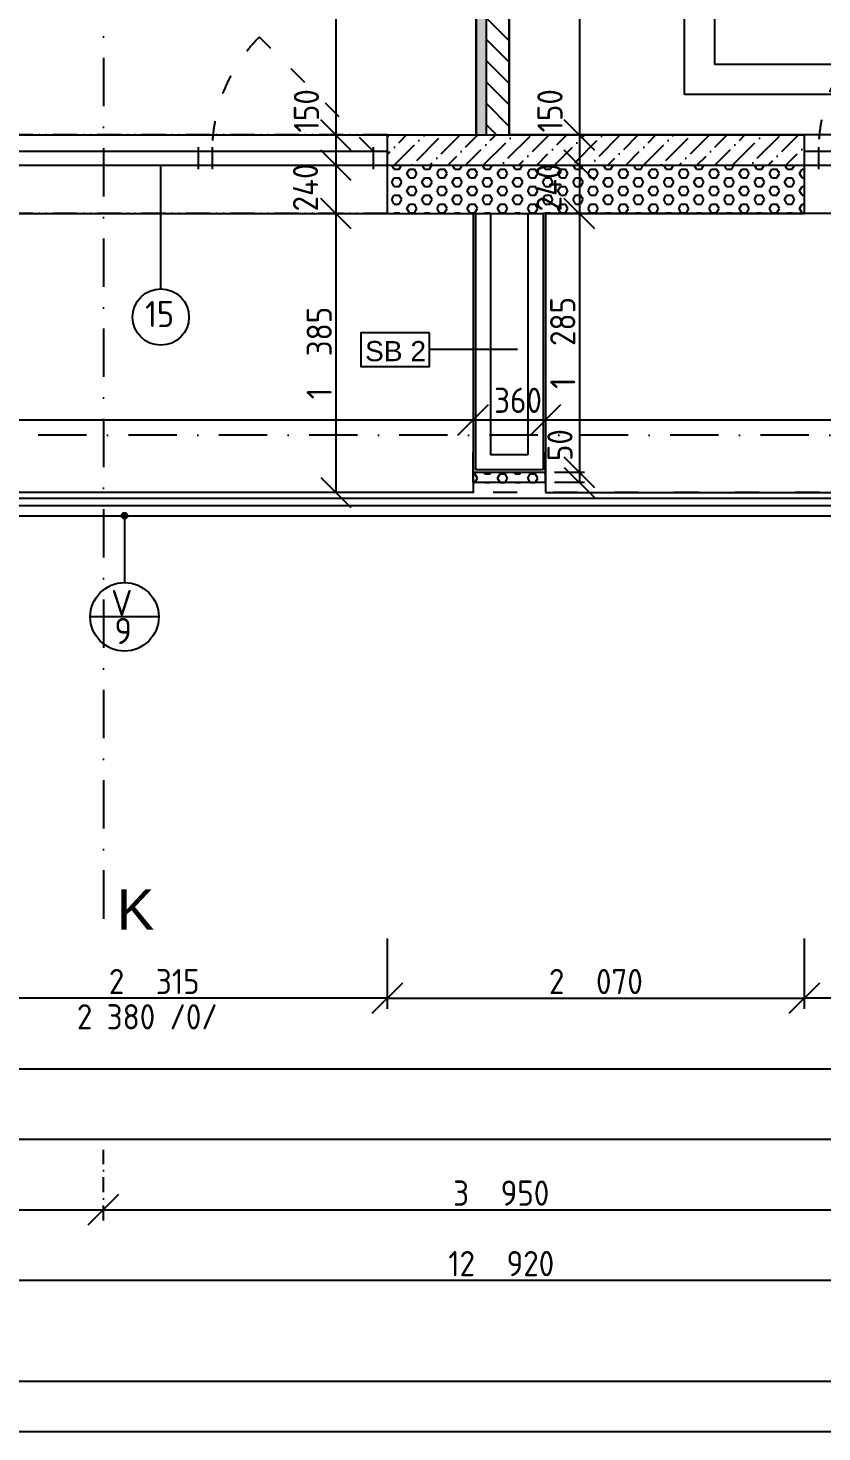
# Model space of a CAD drawing. Extents: x 4511820 to 5180432, y -1526536 to -944957.
# Drawn here: x 5031732 to 5035673, y -1087241 to -1080273 of the extents above; entities that cross this region are included whole.
import ezdxf

# ---------------------------------------------------------------- set-up
doc = ezdxf.new("R2010")
doc.units = 0
doc.header["$MEASUREMENT"] = 0
for name, pattern in [('ACAD_ISO03W100', [30, 12, -18]), ('ACAD_ISO12W100', [22, 12, -3, 0.5, -3, 0.5, -3]), ('BODKOCIARKOVANA_3', [5.6, 3, -1.3, 0, -1.3])]:
    doc.linetypes.add(name, pattern=pattern)
doc.layers.get('0').update_dxf_attribs({"linetype": 'CONTINUOUS'})
doc.layers.get('Defpoints').update_dxf_attribs({"color": 61, "linetype": 'CONTINUOUS'})
for name, color, linetype in [('KÓTY', 4, 'CONTINUOUS'), ('MÚRY', 1, 'CONTINUOUS'), ('OKNÁ', 143, 'CONTINUOUS'), ('osi', 253, 'CONTINUOUS'), ('Plochy', 41, 'CONTINUOUS'), ('POZEMOK', 7, 'CONTINUOUS'), ('TENKÁ', 7, 'CONTINUOUS'), ('ZARIADENIE', 47, 'CONTINUOUS'), ('ŠRAFY', 82, 'CONTINUOUS')]:
    doc.layers.add(name, color=color, linetype=linetype)
doc.styles.add('ARIAL', font='arial.ttf')
doc.styles.add('styl1', font='arial.ttf')
doc.styles.add('STYLE1', font='isocp.shx')
doc.dimstyles.new('STANDARD-50', dxfattribs={"dimtxt": 125, "dimasz": 150, "dimexe": 10, "dimexo": 200, "dimgap": 20, "dimtad": 1, "dimdsep": 46, "dimlunit": 6, "dimtxsty": 'STYLE1', "dimblk1": 'OBLIQUE', "dimblk2": 'OBLIQUE', "dimsah": 1, "dimcen": 2.5, "dimse1": 1, "dimse2": 1, "dimadec": 0, "dimazin": 0, "dimtfac": 1, "dimtmove": 1, "dimatfit": 3, "dimldrblk": 'OBLIQUE', "dimfxl": 1, "dimtolj": 1, "dimtzin": 0, "dimarcsym": 0})

# ---------------------------------------------------------------- blocks, each defined once
blk = doc.blocks.new('_OBLIQUE')
at = {"color": 0, "linetype": 'ByBlock'}
blk.add_line((-0.5, -0.5), (0.5, 0.5), dxfattribs=at)
blk = doc.blocks.new('*D13164')
at = {"layer": 'Defpoints', "color": 0}
for p in [(5035586, -1080953.2), (5036536, -1080998.2), (5035586, -1085087.9)]:
    blk.add_point(p, dxfattribs=at)
at = {"layer": 'KÓTY', "color": 0, "lineweight": -2}
blk.add_line((5036536, -1085087.9), (5035586, -1085087.9), dxfattribs=at)
at = {"layer": 'KÓTY', "color": 0, "linetype": 'ByBlock', "lineweight": -2, "xscale": 150, "yscale": 150, "zscale": 150, "rotation": 180}
blk.add_blockref('_OBLIQUE', (5035586, -1085087.9), dxfattribs=at)
at = {"layer": 'KÓTY', "color": 0, "linetype": 'ByBlock', "lineweight": -2, "xscale": 150, "yscale": 150, "zscale": 150}
blk.add_blockref('_OBLIQUE', (5036536, -1085087.9), dxfattribs=at)
at = {"layer": 'KÓTY', "color": 0, "insert": (5036061, -1085005.4), "char_height": 125, "attachment_point": 5, "style": 'STYLE1'}
blk.add_mtext('\\A1;950', dxfattribs=at)
blk = doc.blocks.new('*D13165')
at = {"layer": 'Defpoints', "color": 0}
for p in [(5033516, -1080953.2), (5035586, -1080953.2), (5035586, -1085087.9)]:
    blk.add_point(p, dxfattribs=at)
at = {"layer": 'KÓTY', "color": 0, "lineweight": -2}
blk.add_line((5033516, -1085087.9), (5035586, -1085087.9), dxfattribs=at)
at = {"layer": 'KÓTY', "color": 0, "linetype": 'ByBlock', "lineweight": -2, "xscale": 150, "yscale": 150, "zscale": 150, "rotation": 180}
blk.add_blockref('_OBLIQUE', (5033516, -1085087.9), dxfattribs=at)
at = {"layer": 'KÓTY', "color": 0, "linetype": 'ByBlock', "lineweight": -2, "xscale": 150, "yscale": 150, "zscale": 150}
blk.add_blockref('_OBLIQUE', (5035586, -1085087.9), dxfattribs=at)
at = {"layer": 'KÓTY', "color": 0, "insert": (5034551, -1085005.3), "char_height": 125, "attachment_point": 5, "style": 'STYLE1'}
blk.add_mtext('\\A1;2ﾠ070', dxfattribs=at)
blk = doc.blocks.new('*D13166')
at = {"layer": 'Defpoints', "color": 0}
for p in [(5031201, -1080953.2), (5033516, -1080998.2), (5031201, -1085087.9)]:
    blk.add_point(p, dxfattribs=at)
at = {"layer": 'KÓTY', "color": 0, "lineweight": -2}
blk.add_line((5033516, -1085087.9), (5031201, -1085087.9), dxfattribs=at)
at = {"layer": 'KÓTY', "color": 0, "linetype": 'ByBlock', "lineweight": -2, "xscale": 150, "yscale": 150, "zscale": 150, "rotation": 180}
blk.add_blockref('_OBLIQUE', (5031201, -1085087.9), dxfattribs=at)
at = {"layer": 'KÓTY', "color": 0, "linetype": 'ByBlock', "lineweight": -2, "xscale": 150, "yscale": 150, "zscale": 150}
blk.add_blockref('_OBLIQUE', (5033516, -1085087.9), dxfattribs=at)
at = {"layer": 'KÓTY', "color": 0, "insert": (5032358.5, -1085005.3), "char_height": 125, "attachment_point": 5, "style": 'STYLE1'}
blk.add_mtext('\\A1;2ﾠ315', dxfattribs=at)
blk = doc.blocks.new('*D13179')
at = {"layer": 'Defpoints', "color": 0}
for p in [(5027471, -1082293.2), (5032106, -1082293.2), (5032106, -1086137.9)]:
    blk.add_point(p, dxfattribs=at)
at = {"layer": 'KÓTY', "color": 0, "lineweight": -2}
blk.add_line((5027471, -1086137.9), (5032106, -1086137.9), dxfattribs=at)
at = {"layer": 'KÓTY', "color": 0, "linetype": 'ByBlock', "lineweight": -2, "xscale": 150, "yscale": 150, "zscale": 150, "rotation": 180}
blk.add_blockref('_OBLIQUE', (5027471, -1086137.9), dxfattribs=at)
at = {"layer": 'KÓTY', "color": 0, "linetype": 'ByBlock', "lineweight": -2, "xscale": 150, "yscale": 150, "zscale": 150}
blk.add_blockref('_OBLIQUE', (5032106, -1086137.9), dxfattribs=at)
at = {"layer": 'KÓTY', "color": 0, "insert": (5029788.5, -1086055.3), "char_height": 125, "attachment_point": 5, "style": 'STYLE1'}
blk.add_mtext('\\A1;4ﾠ635', dxfattribs=at)
blk = doc.blocks.new('*D13180')
at = {"layer": 'Defpoints', "color": 0}
for p in [(5032106, -1082293.2), (5036056, -1082293.2), (5036056, -1086137.9)]:
    blk.add_point(p, dxfattribs=at)
at = {"layer": 'KÓTY', "color": 0, "lineweight": -2}
blk.add_line((5032106, -1086137.9), (5036056, -1086137.9), dxfattribs=at)
at = {"layer": 'KÓTY', "color": 0, "linetype": 'ByBlock', "lineweight": -2, "xscale": 150, "yscale": 150, "zscale": 150, "rotation": 180}
blk.add_blockref('_OBLIQUE', (5032106, -1086137.9), dxfattribs=at)
at = {"layer": 'KÓTY', "color": 0, "linetype": 'ByBlock', "lineweight": -2, "xscale": 150, "yscale": 150, "zscale": 150}
blk.add_blockref('_OBLIQUE', (5036056, -1086137.9), dxfattribs=at)
at = {"layer": 'KÓTY', "color": 0, "insert": (5034081, -1086055.3), "char_height": 125, "attachment_point": 5, "style": 'STYLE1'}
blk.add_mtext('\\A1;3ﾠ950', dxfattribs=at)
blk = doc.blocks.new('*D13196')
at = {"layer": 'Defpoints', "color": 0}
for p in [(5040541, -1080803.2), (5027621, -1082038.2), (5040541, -1086487.9)]:
    blk.add_point(p, dxfattribs=at)
at = {"layer": 'KÓTY', "color": 0, "lineweight": -2}
blk.add_line((5027621, -1086487.9), (5040541, -1086487.9), dxfattribs=at)
at = {"layer": 'KÓTY', "color": 0, "linetype": 'ByBlock', "lineweight": -2, "xscale": 150, "yscale": 150, "zscale": 150, "rotation": 180}
blk.add_blockref('_OBLIQUE', (5027621, -1086487.9), dxfattribs=at)
at = {"layer": 'KÓTY', "color": 0, "linetype": 'ByBlock', "lineweight": -2, "xscale": 150, "yscale": 150, "zscale": 150}
blk.add_blockref('_OBLIQUE', (5040541, -1086487.9), dxfattribs=at)
at = {"layer": 'KÓTY', "color": 0, "insert": (5034081, -1086405.3), "char_height": 125, "attachment_point": 5, "style": 'STYLE1'}
blk.add_mtext('\\A1;12ﾠ920', dxfattribs=at)
blk = doc.blocks.new('*D13199')
at = {"layer": 'Defpoints', "color": 0}
for p in [(5007451, -1082293.2), (5040921, -1082358.2), (5040921, -1085437.9)]:
    blk.add_point(p, dxfattribs=at)
at = {"layer": 'KÓTY', "color": 0, "lineweight": -2}
blk.add_line((5007451, -1085437.9), (5040921, -1085437.9), dxfattribs=at)
at = {"layer": 'KÓTY', "color": 0, "linetype": 'ByBlock', "lineweight": -2, "xscale": 150, "yscale": 150, "zscale": 150, "rotation": 180}
blk.add_blockref('_OBLIQUE', (5007451, -1085437.9), dxfattribs=at)
at = {"layer": 'KÓTY', "color": 0, "linetype": 'ByBlock', "lineweight": -2, "xscale": 150, "yscale": 150, "zscale": 150}
blk.add_blockref('_OBLIQUE', (5040921, -1085437.9), dxfattribs=at)
at = {"layer": 'KÓTY', "color": 0, "insert": (5024186, -1085355.3), "char_height": 125, "attachment_point": 5, "style": 'STYLE1'}
blk.add_mtext('\\A1;33ﾠ470', dxfattribs=at)
blk = doc.blocks.new('*D13200')
at = {"layer": 'Defpoints', "color": 0}
for p in [(4981761, -1079768.2), (5040921, -1079768.2), (5040921, -1085787.9)]:
    blk.add_point(p, dxfattribs=at)
at = {"layer": 'KÓTY', "color": 0, "lineweight": -2}
blk.add_line((4981761, -1085787.9), (5040921, -1085787.9), dxfattribs=at)
at = {"layer": 'KÓTY', "color": 0, "linetype": 'ByBlock', "lineweight": -2, "xscale": 150, "yscale": 150, "zscale": 150, "rotation": 180}
blk.add_blockref('_OBLIQUE', (4981761, -1085787.9), dxfattribs=at)
at = {"layer": 'KÓTY', "color": 0, "linetype": 'ByBlock', "lineweight": -2, "xscale": 150, "yscale": 150, "zscale": 150}
blk.add_blockref('_OBLIQUE', (5040921, -1085787.9), dxfattribs=at)
at = {"layer": 'KÓTY', "color": 0, "insert": (5011341, -1085705.3), "char_height": 125, "attachment_point": 5, "style": 'STYLE1'}
blk.add_mtext('\\A1;59ﾠ160', dxfattribs=at)
blk = doc.blocks.new('sedacka rok 5')
at = {"layer": 'ZARIADENIE', "color": 30, "ltscale": 0.25}
for p, q in [((4452479, -1340180.2), (4452479, -1342480.2)), ((4452479, -1340180.2), (4453379, -1340180.2)), ((4453379, -1343380.2), (4453379, -1340180.2)), ((4452479, -1340330.2), (4453229, -1340330.2)), ((4453229, -1343230.2), (4453229, -1340330.2)), ((4452479, -1341013.5), (4453229, -1341013.5)), ((4452479, -1341746.9), (4453229, -1341746.9)), ((4450879, -1342480.2), (4452479, -1342480.2)), ((4450879, -1343380.2), (4450879, -1342480.2)), ((4451029, -1343230.2), (4451029, -1342480.2)), ((4451754, -1342480.2), (4451754, -1343230.2)), ((4452479, -1342480.2), (4453229, -1342480.2)), ((4452479, -1342480.2), (4452479, -1343230.2)), ((4453229, -1343230.2), (4451029, -1343230.2)), ((4453379, -1343380.2), (4450879, -1343380.2))]:
    blk.add_line(p, q, dxfattribs=at)
blk = doc.blocks.new('*D20429')
at = {"layer": 'Defpoints', "color": 0}
for p in [(5040461, -1082218), (5034301, -1082313.2), (5040461, -1082313.2)]:
    blk.add_point(p, dxfattribs=at)
at = {"layer": 'KÓTY', "color": 0, "lineweight": -2}
blk.add_line((5034301, -1082218), (5040461, -1082218), dxfattribs=at)
at = {"layer": 'KÓTY', "color": 0, "linetype": 'ByBlock', "lineweight": -2, "xscale": 150, "yscale": 150, "zscale": 150, "rotation": 180}
blk.add_blockref('_OBLIQUE', (5034301, -1082218), dxfattribs=at)
at = {"layer": 'KÓTY', "color": 0, "linetype": 'ByBlock', "lineweight": -2, "xscale": 150, "yscale": 150, "zscale": 150}
blk.add_blockref('_OBLIQUE', (5040461, -1082218), dxfattribs=at)
at = {"layer": 'KÓTY', "color": 0, "insert": (5037381, -1082135.4), "char_height": 125, "attachment_point": 5, "style": 'STYLE1'}
blk.add_mtext('\\A1;6ﾠ160', dxfattribs=at)
blk = doc.blocks.new('*D20436')
at = {"layer": 'Defpoints', "color": 0}
for p in [(5033941, -1082218), (5034301, -1082218), (5034301, -1082218)]:
    blk.add_point(p, dxfattribs=at)
at = {"layer": 'KÓTY', "color": 0, "lineweight": -2}
blk.add_line((5033941, -1082218), (5034301, -1082218), dxfattribs=at)
at = {"layer": 'KÓTY', "color": 0, "linetype": 'ByBlock', "lineweight": -2, "xscale": 150, "yscale": 150, "zscale": 150, "rotation": 180}
blk.add_blockref('_OBLIQUE', (5033941, -1082218), dxfattribs=at)
at = {"layer": 'KÓTY', "color": 0, "linetype": 'ByBlock', "lineweight": -2, "xscale": 150, "yscale": 150, "zscale": 150}
blk.add_blockref('_OBLIQUE', (5034301, -1082218), dxfattribs=at)
at = {"layer": 'KÓTY', "color": 0, "insert": (5034164.5, -1082120.5), "char_height": 125, "attachment_point": 5, "style": 'STYLE1'}
blk.add_mtext('\\A1;360', dxfattribs=at)
blk = doc.blocks.new('*D20437')
at = {"layer": 'Defpoints', "color": 0}
for p in [(5027781, -1081193.2), (5033941, -1081193.2), (5033941, -1082218)]:
    blk.add_point(p, dxfattribs=at)
at = {"layer": 'KÓTY', "color": 0, "lineweight": -2}
blk.add_line((5027781, -1082218), (5033941, -1082218), dxfattribs=at)
at = {"layer": 'KÓTY', "color": 0, "linetype": 'ByBlock', "lineweight": -2, "xscale": 150, "yscale": 150, "zscale": 150, "rotation": 180}
blk.add_blockref('_OBLIQUE', (5027781, -1082218), dxfattribs=at)
at = {"layer": 'KÓTY', "color": 0, "linetype": 'ByBlock', "lineweight": -2, "xscale": 150, "yscale": 150, "zscale": 150}
blk.add_blockref('_OBLIQUE', (5033941, -1082218), dxfattribs=at)
at = {"layer": 'KÓTY', "color": 0, "insert": (5030861, -1082135.4), "char_height": 125, "attachment_point": 5, "style": 'STYLE1'}
blk.add_mtext('\\A1;6ﾠ160', dxfattribs=at)
blk = doc.blocks.new('*D20490')
at = {"layer": 'Defpoints', "color": 0}
for p in [(5034208, -1075728.2), (5034208, -1080803.2), (5034469, -1080803.2)]:
    blk.add_point(p, dxfattribs=at)
at = {"layer": 'KÓTY', "color": 0, "lineweight": -2}
blk.add_line((5034469, -1075728.2), (5034469, -1080803.2), dxfattribs=at)
at = {"layer": 'KÓTY', "color": 0, "linetype": 'ByBlock', "lineweight": -2, "xscale": 150, "yscale": 150, "zscale": 150}
for p, rotation in [((5034469, -1075728.2), 90), ((5034469, -1080803.2), 270)]:
    blk.add_blockref('_OBLIQUE', p, dxfattribs=dict(at, rotation=rotation))
at = {"layer": 'KÓTY', "color": 0, "insert": (5034386.5, -1078265.7), "char_height": 125, "attachment_point": 5, "rotation": 90, "style": 'STYLE1'}
blk.add_mtext('\\A1;5ﾠ075', dxfattribs=at)
blk = doc.blocks.new('*D20513')
at = {"layer": 'Defpoints', "color": 0}
for p in [(5032373.5, -1075728.2), (5032358.5, -1080803.2), (5033260, -1080803.2)]:
    blk.add_point(p, dxfattribs=at)
at = {"layer": 'KÓTY', "color": 0, "lineweight": -2}
blk.add_line((5033260, -1075728.2), (5033260, -1080803.2), dxfattribs=at)
at = {"layer": 'KÓTY', "color": 0, "linetype": 'ByBlock', "lineweight": -2, "xscale": 150, "yscale": 150, "zscale": 150}
for p, rotation in [((5033260, -1075728.2), 90), ((5033260, -1080803.2), 270)]:
    blk.add_blockref('_OBLIQUE', p, dxfattribs=dict(at, rotation=rotation))
at = {"layer": 'KÓTY', "color": 0, "insert": (5033177.5, -1078265.7), "char_height": 125, "attachment_point": 5, "rotation": 90, "style": 'STYLE1'}
blk.add_mtext('\\A1;5ﾠ075', dxfattribs=at)
blk = doc.blocks.new('*D20514')
at = {"layer": 'Defpoints', "color": 0}
for p in [(5033864.5, -1080803.2), (5033260, -1080953.2), (5033864.5, -1080953.2)]:
    blk.add_point(p, dxfattribs=at)
at = {"layer": 'KÓTY', "color": 0, "lineweight": -2}
blk.add_line((5033260, -1080803.2), (5033260, -1080953.2), dxfattribs=at)
at = {"layer": 'KÓTY', "color": 0, "linetype": 'ByBlock', "lineweight": -2, "xscale": 150, "yscale": 150, "zscale": 150}
for p, rotation in [((5033260, -1080803.2), 90), ((5033260, -1080953.2), 270)]:
    blk.add_blockref('_OBLIQUE', p, dxfattribs=dict(at, rotation=rotation))
at = {"layer": 'KÓTY', "color": 0, "insert": (5033114, -1080683.5), "char_height": 125, "attachment_point": 5, "rotation": 90, "style": 'STYLE1'}
blk.add_mtext('\\A1;150', dxfattribs=at)
blk = doc.blocks.new('*D20515')
at = {"layer": 'Defpoints', "color": 0}
for p in [(5033864.5, -1080953.2), (5033260, -1081193.2), (5033864.5, -1081193.2)]:
    blk.add_point(p, dxfattribs=at)
at = {"layer": 'KÓTY', "color": 0, "lineweight": -2}
blk.add_line((5033260, -1080953.2), (5033260, -1081193.2), dxfattribs=at)
at = {"layer": 'KÓTY', "color": 0, "linetype": 'ByBlock', "lineweight": -2, "xscale": 150, "yscale": 150, "zscale": 150}
for p, rotation in [((5033260, -1080953.2), 90), ((5033260, -1081193.2), 270)]:
    blk.add_blockref('_OBLIQUE', p, dxfattribs=dict(at, rotation=rotation))
at = {"layer": 'KÓTY', "color": 0, "insert": (5033109.5, -1081064), "char_height": 125, "attachment_point": 5, "rotation": 90, "style": 'STYLE1'}
blk.add_mtext('\\A1;240', dxfattribs=at)
blk = doc.blocks.new('*D20516')
at = {"layer": 'Defpoints', "color": 0}
for p in [(5034159.5, -1081193.2), (5033260, -1082578.2), (5034159.5, -1082578.2)]:
    blk.add_point(p, dxfattribs=at)
at = {"layer": 'KÓTY', "color": 0, "lineweight": -2}
blk.add_line((5033260, -1081193.2), (5033260, -1082578.2), dxfattribs=at)
at = {"layer": 'KÓTY', "color": 0, "linetype": 'ByBlock', "lineweight": -2, "xscale": 150, "yscale": 150, "zscale": 150}
for p, rotation in [((5033260, -1081193.2), 90), ((5033260, -1082578.2), 270)]:
    blk.add_blockref('_OBLIQUE', p, dxfattribs=dict(at, rotation=rotation))
at = {"layer": 'KÓTY', "color": 0, "insert": (5033177.5, -1081885.7), "char_height": 125, "attachment_point": 5, "rotation": 90, "style": 'STYLE1'}
blk.add_mtext('\\A1;1ﾠ385', dxfattribs=at)
blk = doc.blocks.new('*D48031')
at = {"layer": 'Defpoints', "color": 0}
for p in [(5034301, -1081193.2), (5034301, -1082478.2), (5034469, -1082478.2)]:
    blk.add_point(p, dxfattribs=at)
at = {"layer": 'KÓTY', "color": 0, "lineweight": -2}
blk.add_line((5034469, -1081193.2), (5034469, -1082478.2), dxfattribs=at)
at = {"layer": 'KÓTY', "color": 0, "linetype": 'ByBlock', "lineweight": -2, "xscale": 150, "yscale": 150, "zscale": 150}
for p, rotation in [((5034469, -1081193.2), 90), ((5034469, -1082478.2), 270)]:
    blk.add_blockref('_OBLIQUE', p, dxfattribs=dict(at, rotation=rotation))
at = {"layer": 'KÓTY', "color": 0, "insert": (5034386.5, -1081835.7), "char_height": 125, "attachment_point": 5, "rotation": 90, "style": 'STYLE1'}
blk.add_mtext('\\A1;1ﾠ285', dxfattribs=at)
blk = doc.blocks.new('*D48032')
at = {"layer": 'Defpoints', "color": 0}
for p in [(5034301, -1082478.2), (5034301, -1082528.2), (5034469, -1082528.2)]:
    blk.add_point(p, dxfattribs=at)
at = {"layer": 'KÓTY', "color": 0, "lineweight": -2}
blk.add_line((5034469, -1082478.2), (5034469, -1082528.2), dxfattribs=at)
at = {"layer": 'KÓTY', "color": 0, "linetype": 'ByBlock', "lineweight": -2, "xscale": 150, "yscale": 150, "zscale": 150}
for p, rotation in [((5034469, -1082478.2), 90), ((5034469, -1082528.2), 270)]:
    blk.add_blockref('_OBLIQUE', p, dxfattribs=dict(at, rotation=rotation))
at = {"layer": 'KÓTY', "color": 0, "insert": (5034372.5, -1082343), "char_height": 125, "attachment_point": 5, "rotation": 90, "style": 'STYLE1'}
blk.add_mtext('\\A1;50', dxfattribs=at)
blk = doc.blocks.new('*D48033')
at = {"layer": 'Defpoints', "color": 0}
for p in [(5035073.5, -1080803.2), (5034469, -1080953.2), (5035073.5, -1080953.2)]:
    blk.add_point(p, dxfattribs=at)
at = {"layer": 'KÓTY', "color": 0, "lineweight": -2}
blk.add_line((5034469, -1080803.2), (5034469, -1080953.2), dxfattribs=at)
at = {"layer": 'KÓTY', "color": 0, "linetype": 'ByBlock', "lineweight": -2, "xscale": 150, "yscale": 150, "zscale": 150}
for p, rotation in [((5034469, -1080803.2), 90), ((5034469, -1080953.2), 270)]:
    blk.add_blockref('_OBLIQUE', p, dxfattribs=dict(at, rotation=rotation))
at = {"layer": 'KÓTY', "color": 0, "insert": (5034323, -1080683.5), "char_height": 125, "attachment_point": 5, "rotation": 90, "style": 'STYLE1'}
blk.add_mtext('\\A1;150', dxfattribs=at)
blk = doc.blocks.new('*D48034')
at = {"layer": 'Defpoints', "color": 0}
for p in [(5035073.5, -1080953.2), (5034469, -1081193.2), (5035073.5, -1081193.2)]:
    blk.add_point(p, dxfattribs=at)
at = {"layer": 'KÓTY', "color": 0, "lineweight": -2}
blk.add_line((5034469, -1080953.2), (5034469, -1081193.2), dxfattribs=at)
at = {"layer": 'KÓTY', "color": 0, "linetype": 'ByBlock', "lineweight": -2, "xscale": 150, "yscale": 150, "zscale": 150}
for p, rotation in [((5034469, -1080953.2), 90), ((5034469, -1081193.2), 270)]:
    blk.add_blockref('_OBLIQUE', p, dxfattribs=dict(at, rotation=rotation))
at = {"layer": 'KÓTY', "color": 0, "insert": (5034318.5, -1081064), "char_height": 125, "attachment_point": 5, "rotation": 90, "style": 'STYLE1'}
blk.add_mtext('\\A1;240', dxfattribs=at)

msp = doc.modelspace()

# ---------------------------------------------------------------- hatches: boundary and pattern name
at = {"layer": 'TENKÁ'}
h = msp.add_hatch(color=256, dxfattribs=at)
h.dxf.hatch_style = 1
h.paths.add_polyline_path([(5032211, -1082708.172, 2.41421356), (5032196, -1082693.172, 0.41421356)])
at = {"layer": 'ŠRAFY'}
h = msp.add_hatch(dxfattribs=at)
h.set_pattern_fill('DOTS', color=256, scale=250, angle=90)
h.set_pattern_definition([(90, (-71441.844, -23850), (-15.625, 7.8125), [0, -15.625])])
h.paths.add_polyline_path([(5033956, -1075728.172), (5033956, -1080803.172), (5034006, -1080803.172), (5034006, -1075728.172)])
at = {"layer": 'ŠRAFY', "ltscale": 0.25}
h = msp.add_hatch(dxfattribs=at)
h.set_pattern_fill('ANSI31', color=256, scale=600, angle=90, style=0)
h.set_pattern_definition([(135, (-3027222.4, 552769.84), (-53.0330086, -53.0330086), [])])
h.paths.add_polyline_path([(5034006, -1075728.172), (5034006, -1080803.172), (5034121, -1080803.172), (5034121, -1075728.172)])
at = {"layer": 'ŠRAFY'}
h = msp.add_hatch(dxfattribs=at)
h.set_pattern_fill('ANSI36', color=256, scale=500, angle=360)
h.set_pattern_definition([(45, (524430.31, 388691.69), (33.1456304, 121.533978), [156.25, -31.25, 0, -31.25])])
h.paths.add_polyline_path([(5034006, -1080803.172), (5033956, -1080803.172), (5033516, -1080803.172), (5033516, -1080883.172), (5033516, -1080953.172), (5034083.5, -1080953.172), (5034158.5, -1080953.172), (5035586, -1080953.172), (5035586, -1080883.172), (5035586, -1080803.172), (5034121, -1080803.172)])
h = msp.add_hatch(dxfattribs=at)
h.set_pattern_fill('HEX', color=256, scale=200)
h.paths.add_polyline_path([(5034213.5, -1081193.172), (5034288.5, -1081193.172), (5034301, -1081193.172), (5035586, -1081193.172), (5035586, -1080953.172), (5033516, -1080953.172), (5033516, -1081193.172), (5033941, -1081193.172), (5033953.5, -1081193.172), (5034028.5, -1081193.172)])
h.paths.add_polyline_path([(5034193.5, -1081214.03), (5034193.5, -1080913.931), (5034443.5, -1080913.931), (5034443.5, -1081214.03)], flags=9)
h = msp.add_hatch(dxfattribs=at)
h.set_pattern_fill('HEX', color=256, scale=200)
h.set_pattern_definition([(0, (5e-09, 86996.02), (0, 43.3012702), [25, -50]), (120, (5e-09, 86996.02), (-37.5, -21.6506351), [25, -50]), (60, (25, 86996.02), (-37.5, 21.6506351), [25, -50])])
h.paths.add_polyline_path([(5033941, -1082478.172), (5033941, -1082528.172), (5034301, -1082528.172), (5034301, -1082478.172)])

# ---------------------------------------------------------------- linework, layer by layer
at = {"layer": 'KÓTY'}
for p, q in [((5034494.5, -1082478.172), (5034345.5, -1082478.172)), ((5034494.5, -1082528.172), (5034345.5, -1082528.172))]:
    msp.add_line(p, q, dxfattribs=at)
at = {"layer": 'KÓTY', "ltscale": 25}
for p, q in [((5033516, -1085141.266), (5033516, -1084791.266)), ((5035586, -1085141.266), (5035586, -1084791.266))]:
    msp.add_line(p, q, dxfattribs=at)
at = {"layer": 'KÓTY', "linetype": 'BODKOCIARKOVANA_3', "ltscale": 25}
msp.add_line((5032106, -1086191.266), (5032106, -1085841.266), dxfattribs=at)
at = {"layer": 'MÚRY'}
for p, q in [((5034121, -1075428.172), (5034121, -1080803.172)), ((5033956, -1075728.172), (5033956, -1080803.172)), ((5033516, -1080803.172), (5033956, -1080803.172)), ((5033516, -1081193.172), (5033516, -1080803.172)), ((5034121, -1080803.172), (5035586, -1080803.172)), ((5035586, -1081193.172), (5035586, -1080803.172)), ((5033516, -1081193.172), (5033941, -1081193.172)), ((5033941, -1081193.172), (5033941, -1082528.172)), ((5034301, -1081193.172), (5035586, -1081193.172)), ((5034301, -1081193.172), (5034301, -1082528.172)), ((5033941, -1082528.172), (5033941, -1082378.172)), ((5034301, -1082528.172), (5034301, -1082378.172)), ((5034301, -1082528.172), (5033941, -1082528.172))]:
    msp.add_line(p, q, dxfattribs=at)
at = {"layer": 'OKNÁ', "linetype": 'ACAD_ISO03W100', "ltscale": 8}
msp.add_line((5033446, -1080883.172), (5032880.315, -1080317.486), dxfattribs=at)
at = {"layer": 'OKNÁ', "ltscale": 0.25}
for p, q in [((5031201, -1080883.172), (5033516, -1080883.172)), ((5032576, -1080863.172), (5032576, -1080973.172)), ((5032646, -1080863.172), (5032646, -1080973.172)), ((5033446, -1080863.172), (5033446, -1080973.172)), ((5035586, -1080883.172), (5036536, -1080883.172)), ((5035656, -1080863.172), (5035656, -1080973.172)), ((5031201, -1080953.172), (5033516, -1080953.172)), ((5032391, -1081567.025), (5032391, -1080953.172)), ((5032391, -1081567.025), (5032391, -1080953.172)), ((5035586, -1080953.172), (5036536, -1080953.172))]:
    msp.add_line(p, q, dxfattribs=at)
msp.add_circle((5032391, -1081707.025), 140, dxfattribs=at)
msp.add_circle((5032391, -1081707.025), 140, dxfattribs=at)
at = {"layer": 'OKNÁ', "linetype": 'ACAD_ISO03W100', "ltscale": 8}
for centre, start in [((5033446, -1080883.172), 135), ((5036456, -1080883.172), 134.4935655)]:
    msp.add_arc(centre, 800, start, 180, dxfattribs=at)
at = {"layer": 'osi', "linetype": 'BODKOCIARKOVANA_3', "ltscale": 80}
for p, q in [((5032106, -1047260.98), (5032106, -1084778.172)), ((5041881, -1082293.172), (4978211, -1082293.172))]:
    msp.add_line(p, q, dxfattribs=at)
at = {"layer": 'Plochy'}
for points in [[(5033956, -1075728.172), (5030791, -1075728.172), (5030791, -1080803.172), (5033956, -1080803.172)], [(5034121, -1075728.172), (5040191, -1075728.172), (5040191, -1076078.172), (5040541, -1076078.172), (5040541, -1077603.172), (5040291, -1077603.172), (5040291, -1078153.172), (5040541, -1078153.172), (5040541, -1080803.172), (5034121, -1080803.172)], [(5027781, -1081193.172), (5033941, -1081193.172), (5033941, -1082578.172), (5027781, -1082578.172)], [(5034301, -1082578.172), (5040461, -1082578.172), (5040461, -1081193.172), (5034301, -1081193.172)]]:
    msp.add_lwpolyline(points, close=True, dxfattribs=at)
at = {"layer": 'POZEMOK'}
for p, q in [((5027781, -1082643.172), (5040661, -1082643.172)), ((5027781, -1082693.172), (5040711, -1082693.172))]:
    msp.add_line(p, q, dxfattribs=at)
at = {"layer": 'TENKÁ'}
for p, q in [((5034006, -1075728.172), (5034006, -1080803.172)), ((5033956, -1080803.172), (5034121, -1080803.172)), ((5033516, -1080953.172), (5035586, -1080953.172)), ((5033941, -1081193.172), (5034288.5, -1081193.172)), ((5034301, -1081193.172), (5034288.5, -1081193.172)), ((5034162.25, -1081868.922), (5033725.75, -1081868.922)), ((5034301, -1082478.172), (5033941, -1082478.172)), ((5040461, -1082608.172), (5027781, -1082608.172))]:
    msp.add_line(p, q, dxfattribs=at)
at = {"layer": 'TENKÁ', "linetype": 'ACAD_ISO12W100', "ltscale": 10}
for p, q in [((5033516, -1080803.172), (5031201, -1080803.172)), ((5036536, -1080803.172), (5035586, -1080803.172)), ((5033516, -1081193.172), (5031201, -1081193.172)), ((5036536, -1081193.172), (5035586, -1081193.172))]:
    msp.add_line(p, q, dxfattribs=at)
at = {"layer": 'TENKÁ', "color": 252}
for p, q in [((5033953.5, -1081193.172), (5033953.5, -1082465.672)), ((5034028.5, -1081193.172), (5034028.5, -1082390.672)), ((5034213.5, -1081193.172), (5034213.5, -1082390.672)), ((5034288.5, -1081193.172), (5034288.5, -1082465.672)), ((5034213.5, -1082390.672), (5034028.5, -1082390.672)), ((5034288.5, -1082465.672), (5033953.5, -1082465.672))]:
    msp.add_line(p, q, dxfattribs=at)
at = {"layer": 'TENKÁ', "linetype": 'ACAD_ISO03W100', "ltscale": 10}
msp.add_line((5040461, -1082578.172), (5027781, -1082578.172), dxfattribs=at)
at = {"layer": 'TENKÁ', "ltscale": 0.25}
for p, q in [((5032211, -1082693.172), (5032211, -1083025.075)), ((5032381, -1083195.075), (5032041, -1083195.075))]:
    msp.add_line(p, q, dxfattribs=at)
at = {"layer": 'TENKÁ', "color": 7}
for p, q in [((5064787, -1086990.742), (4975996, -1086990.742)), ((5065037, -1087240.742), (4975746, -1087240.742))]:
    msp.add_line(p, q, dxfattribs=at)
at = {"layer": 'TENKÁ'}
msp.add_lwpolyline([(5033725.75, -1081784.922), (5033384.25, -1081784.922), (5033384.25, -1081952.922), (5033725.75, -1081952.922)], close=True, dxfattribs=at)
msp.add_circle((5032211, -1082693.172), 15, dxfattribs=at)
at = {"layer": 'TENKÁ', "ltscale": 0.25}
msp.add_circle((5032211, -1083195.075), 170, dxfattribs=at)

# ---------------------------------------------------------------- block references
at = {"layer": 'ZARIADENIE'}
msp.add_blockref('sedacka rok 5', (584112, 262777.02), dxfattribs=at)

# ---------------------------------------------------------------- texts
at = {"layer": 'KÓTY', "insert": (5032324, -1085180.321), "char_height": 125, "attachment_point": 5, "style": 'STYLE1'}
msp.add_mtext('\\A1;2 380 /0/', dxfattribs=at)
at = {"layer": 'TENKÁ', "style": 'STYLE1'}
for s, p in [('15', (5032313.47, -1081757.025)), ('15', (5032313.47, -1081757.025)), ('V', (5032144.97, -1083191.575)), ('9', (5032161.47, -1083330.211))]:
    msp.add_text(s, height=130, dxfattribs=at).set_placement(p)
at = {"layer": 'TENKÁ', "linetype": 'Continuous', "lineweight": 20, "style": 'ARIAL'}
msp.add_text('SB 2', height=100, dxfattribs=at).set_placement((5033405.161, -1081926.251))
at = {"layer": 'TENKÁ', "ltscale": 0.25, "style": 'styl1'}
msp.add_text('K', height=200, dxfattribs=at).set_placement((5032172.554, -1084748.269))

# ---------------------------------------------------------------- dimensions: what is measured, and where the dimension line sits
at = {"layer": 'KÓTY'}
for base, p1, p2, picture, middle in [((5033260, -1080803.172), (5032373.5, -1075728.172), (5032358.5, -1080803.172), '*D20513', (5033177.457, -1078265.672)), ((5034469, -1080803.172), (5034208, -1075728.172), (5034208, -1080803.172), '*D20490', (5034386.457, -1078265.672))]:
    dim = msp.add_linear_dim(base=base, p1=p1, p2=p2, angle=90, dimstyle='STANDARD-50', dxfattribs=at)
    dim.commit()
    dim.dimension.update_dxf_attribs({"geometry": picture, "text_midpoint": middle})
for base, p1, p2, picture, middle in [((5040921, -1085787.863), (4981761, -1079768.172), (5040921, -1079768.172), '*D13200', (5011341, -1085705.321)), ((5040541, -1086487.863), (5027621, -1082038.172), (5040541, -1080803.172), '*D13196', (5034081, -1086405.321)), ((5031201, -1085087.863), (5033516, -1080998.172), (5031201, -1080953.172), '*D13166', (5032358.5, -1085005.321)), ((5035586, -1085087.863), (5033516, -1080953.172), (5035586, -1080953.172), '*D13165', (5034551, -1085005.321)), ((5035586, -1085087.863), (5036536, -1080998.172), (5035586, -1080953.172), '*D13164', (5036061, -1085005.363)), ((5033941, -1082217.98), (5027781, -1081193.172), (5033941, -1081193.172), '*D20437', (5030861, -1082135.438)), ((5040461, -1082217.98), (5034301, -1082313.172), (5040461, -1082313.172), '*D20429', (5037381, -1082135.438)), ((5040921, -1085437.863), (5007451, -1082293.172), (5040921, -1082358.172), '*D13199', (5024186, -1085355.321)), ((5032106, -1086137.863), (5027471, -1082293.172), (5032106, -1082293.172), '*D13179', (5029788.5, -1086055.321)), ((5036056, -1086137.863), (5032106, -1082293.172), (5036056, -1082293.172), '*D13180', (5034081, -1086055.321))]:
    dim = msp.add_linear_dim(base=base, p1=p1, p2=p2, dimstyle='STANDARD-50', dxfattribs=at)
    dim.commit()
    dim.dimension.update_dxf_attribs({"geometry": picture, "text_midpoint": middle})
for base, p1, p2, picture, middle in [((5033260, -1080953.172), (5033864.5, -1080803.172), (5033864.5, -1080953.172), '*D20514', (5033196.5, -1080683.48)), ((5034469, -1080953.172), (5035073.5, -1080803.172), (5035073.5, -1080953.172), '*D48033', (5034405.5, -1080683.48)), ((5033260, -1081193.172), (5033864.5, -1080953.172), (5033864.5, -1081193.172), '*D20515', (5033192, -1081063.98)), ((5034469, -1081193.172), (5035073.5, -1080953.172), (5035073.5, -1081193.172), '*D48034', (5034401, -1081063.98)), ((5034469, -1082528.172), (5034301, -1082478.172), (5034301, -1082528.172), '*D48032', (5034455, -1082343))]:
    dim = msp.add_linear_dim(base=base, p1=p1, p2=p2, angle=90, dimstyle='STANDARD-50', override={"dimtxsty": 'STYLE1', "dimldrblk": 'OBLIQUE'}, dxfattribs=at)
    dim.commit()
    dim.dimension.update_dxf_attribs({"geometry": picture, "text_midpoint": middle, "dimtype": 160})
for base, p1, p2, picture, middle in [((5033260, -1082578.172), (5034159.5, -1081193.172), (5034159.5, -1082578.172), '*D20516', (5033177.457, -1081885.672)), ((5034469, -1082478.172), (5034301, -1081193.172), (5034301, -1082478.172), '*D48031', (5034386.457, -1081835.672))]:
    dim = msp.add_linear_dim(base=base, p1=p1, p2=p2, angle=90, dimstyle='STANDARD-50', override={"dimtxsty": 'STYLE1', "dimldrblk": 'OBLIQUE'}, dxfattribs=at)
    dim.commit()
    dim.dimension.update_dxf_attribs({"geometry": picture, "text_midpoint": middle})
dim = msp.add_linear_dim(base=(5034301, -1082217.98), p1=(5033941, -1082217.98), p2=(5034301, -1082217.98), dimstyle='STANDARD-50', dxfattribs=at)
dim.commit()
dim.dimension.update_dxf_attribs({"geometry": '*D20436', "text_midpoint": (5034164.5, -1082203), "dimtype": 160})

doc.saveas('drawing.dxf')
